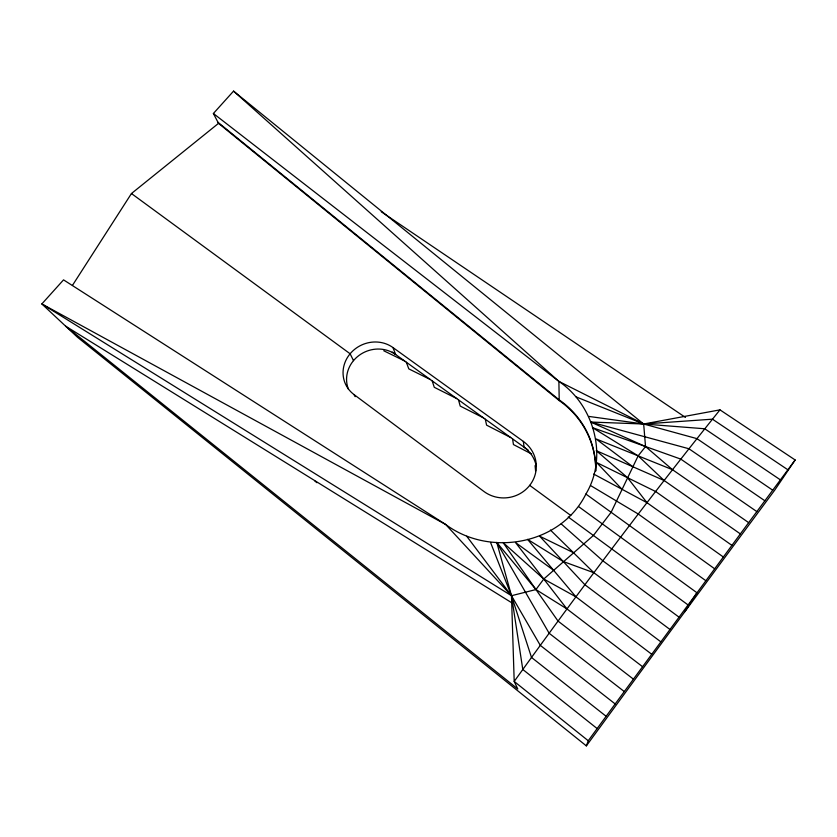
<?xml version="1.0" encoding="UTF-8"?>
<svg xmlns="http://www.w3.org/2000/svg" width="837" height="837" viewBox="0 0 837 837"><rect width="100%" height="100%" fill="white"/><g stroke="black" fill="none" stroke-linecap="round" stroke-linejoin="round"><path stroke-width="1.26" d="M606.134 716.294L531.495 657.432L511.48 595.714L41.85 303.946L77.485 337.238L586.35 745.882L588.244 740.745L615.174 703.948L540.273 645.348L511.48 595.714L445.64 524.443L63.539 279.872L41.85 303.946L445.64 524.443C489.771 557.547 560.947 544.605 585.9 494.06C608.321 456.876 594.343 405.359 558.886 381.39L233.554 91.118L213.393 113.497L218.52 123.353L559.221 400.599A88.712 85.625 -4.1 0 1 595.682 471.2M466.732 536.266L511.48 595.714L535.952 589.562L543.768 579.026L593.443 535.439L611.146 512.244L638.15 455.862L645.536 446.55L643.663 424.003L233.554 91.118M586.35 745.882A401.75 3.4 -53.7 0 1 684.833 611.721L696.907 592.732L578.67 506.647M72.463 285.375L131.451 193.535L218.52 123.353M795.15 459.973L748.665 522.633L672.509 469.693L645.536 446.55L590.702 422.047L643.663 424.003L719.966 409.858L795.15 459.973L774.727 490.137A401.226 3.39 -53.7 0 0 684.833 611.721M615.174 703.948L748.665 522.633M719.966 409.858C648.769 498.36 580.533 589.227 514.2 681.433L517.768 688.987L65.621 326.148L511.627 602.692M588.955 416.439L643.663 424.003L704.775 428.774L780.377 479.852M590.702 422.047L688.935 448.758L764.861 500.777M669.893 629.414L593.872 572.728L563.27 561.543L527.551 539.352L575.919 596.823L651.657 654.21M576.243 396.958L643.663 424.003L696.939 438.64L772.708 490.189M672.509 469.693L595.944 438.881L632.814 466.732M740.337 533.891L664.107 480.49L596.258 450.651L627.478 477.634L646.98 502.681L723.294 556.961M573.481 552.702L539.635 536.182L584.896 584.749L660.791 641.791M383.754 350.766L404.595 360.967M430.427 379.6L408.801 368.876L406.311 362.201M456.72 398.579L434.277 387.311L432.164 380.856M213.393 113.497L558.886 381.39L643.663 424.003L712.465 419.18L787.858 469.777M483.483 417.883L460.204 406.06L458.488 399.856M510.727 437.552L486.59 425.144L485.282 419.191M531.641 454.02L513.447 444.562L512.558 438.87M593.663 474.045L646.98 502.681M575.919 596.823L543.768 579.026L502.995 542.481L558.017 621.075L633.379 679.11M590.723 485.648L638.275 514.044L714.589 568.741M642.523 666.66L566.952 608.938L535.952 589.562L496.791 542.47L511.48 595.714L522.801 669.474L597.147 728.567M381.243 211.74L685.451 417.433M756.836 511.595L680.795 459.105L592.439 427.623L638.15 455.862L664.107 480.49M731.873 545.337L655.591 491.497L596.582 462.505L621.985 489.258M392.93 347.533L523.345 441.413A32.486 31.335 -4.9 0 1 529.612 485.481A32.486 31.335 -4.9 0 1 483.859 491.424L354.009 394.562A30.969 28.814 -24.6 0 1 350.033 353.873A30.969 28.814 -24.6 0 1 392.93 347.533L395.66 354.522A30.488 28.427 -24.6 0 0 359.188 355.306A30.488 28.427 -24.6 0 0 348.391 389.111M392.229 352.042L528.105 450.086M705.79 580.669L585.9 494.06M553.55 570.248L515.477 542.512L566.952 608.938M568.229 516.994L687.962 604.869M131.451 193.535L350.117 353.769L353.507 360.632M529.695 485.366L570.771 515.466M678.953 617.099L602.828 560.79L561.219 523.931M624.266 691.55L549.114 633.222L496.791 542.47M314.974 481.139L316.961 482.698M588.244 740.745L514.2 681.433L511.48 595.714L490.545 542.46M217.955 122.275L559.2 399.877A88.879 85.772 -4.2 0 1 595.735 470.593M550.432 530.051L593.872 572.728M354.009 394.562L355.129 396.665M523.345 441.413L524.067 447.178A31.952 30.875 -4.3 0 1 536.308 466.314M535.073 465.623L535.607 470.949M559.221 400.599L558.886 381.39"/></g></svg>
